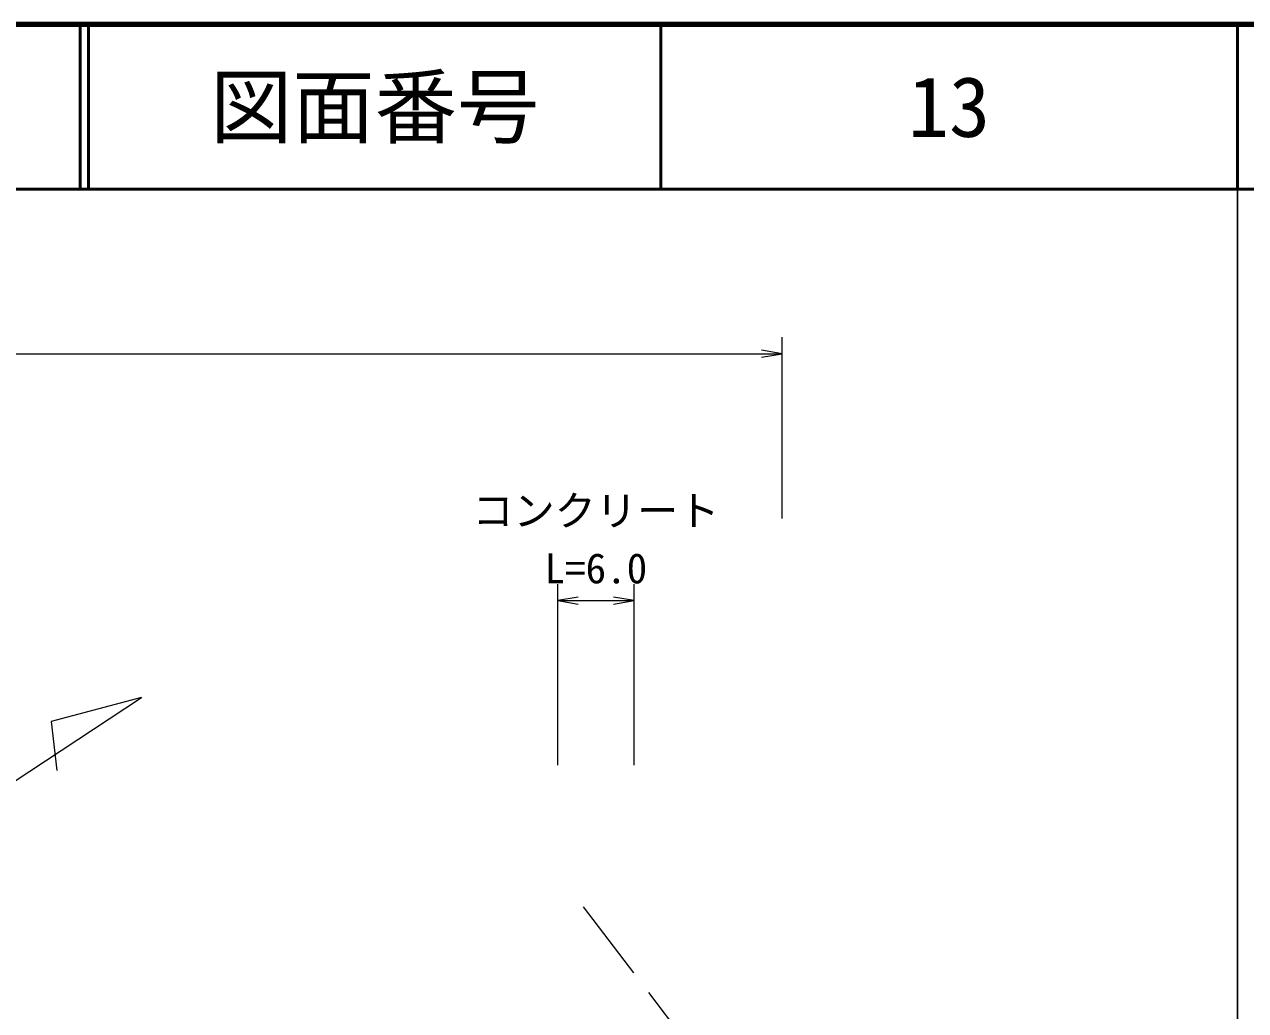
# Model space of a CAD drawing. Units: millimetres at full size, sheet at 1:1000; details may follow other scales. Extents: x 40000 to 680000, y 20000 to 380000.
# Drawn here: x 505358 to 579500, y 320102 to 380000 of the extents above; entities that cross this region are included whole.
import ezdxf
from ezdxf.enums import TextEntityAlignment as Align

# ---------------------------------------------------------------- set-up
doc = ezdxf.new("R2010")
doc.units = ezdxf.units.MM
doc.header["$LTSCALE"] = 1000
doc.linetypes.add('CHAIN', pattern=[18.5, 12, -1.5, 3.5, -1.5])
for name, color, linetype, lineweight in [('M-BMK', 2, 'CHAIN', 13), ('M-BMK-SRVR', 3, 'Continuous', 13), ('M-STR-HTXT', 7, 'Continuous', 13), ('M-TTL', 2, 'Continuous', 140), ('M-TTL-BAND', 7, 'Continuous', 25), ('M-TTL-LINE', 7, 'Continuous', 50)]:
    doc.layers.add(name, color=color, linetype=linetype, lineweight=lineweight)
doc.layers.add('M-TTL-TXT', color=7, linetype='Continuous')
doc.styles.add('ＭＳ ゴシック', font='')
doc.styles.get('ＭＳ ゴシック').set_extended_font_data('MS Gothic')

# ---------------------------------------------------------------- blocks, each defined once
blk = doc.blocks.new('open_arrow')
at = {"color": 0, "linetype": 'Continuous', "lineweight": -2}
blk.add_lwpolyline([(7.5, 1.25), (0, 0), (7.5, -1.25)], dxfattribs=at)

msp = doc.modelspace()

# ---------------------------------------------------------------- linework, layer by layer
at = {"layer": 'M-BMK'}
msp.add_line((553568, 307682), (539304, 326412), dxfattribs=at)
at = {"layer": 'M-BMK-SRVR'}
for p, q in [((484892, 320923), (512460, 339121)), ((512460, 339121), (506981, 337669)), ((506981, 337669), (507335, 334689))]:
    msp.add_line(p, q, dxfattribs=at)
at = {"layer": 'M-STR-HTXT'}
for p, q in [((551362, 350000), (551362, 361000)), ((382822, 360000), (551362, 360000)), ((537735, 335000), (537735, 346000)), ((542371, 335000), (542371, 346000)), ((537735, 345000), (542371, 345000))]:
    msp.add_line(p, q, dxfattribs=at)
at = {"layer": 'M-TTL'}
msp.add_line((680000, 380000), (40000, 380000), dxfattribs=at)
at = {"layer": 'M-TTL-BAND'}
msp.add_line((579000, 20000), (579000, 370000), dxfattribs=at)
at = {"layer": 'M-TTL-LINE'}
for p, q in [((508747, 380000), (508747, 370000)), ((509247, 380000), (509247, 370000)), ((543997, 380000), (543997, 370000)), ((579000, 380000), (579000, 370000)), ((40000, 370000), (680000, 370000))]:
    msp.add_line(p, q, dxfattribs=at)

# ---------------------------------------------------------------- block references
at = {"layer": 'M-STR-HTXT', "xscale": 167, "yscale": 167, "rotation": 180}
for p in [(551362, 360000), (542371, 345000)]:
    msp.add_blockref('open_arrow', p, dxfattribs=at)
at = {"layer": 'M-STR-HTXT', "xscale": 167, "yscale": 167}
msp.add_blockref('open_arrow', (537735, 345000), dxfattribs=at)

# ---------------------------------------------------------------- texts
at = {"layer": 'M-STR-HTXT', "style": 'ＭＳ ゴシック'}
for s, p in [('コンクリート', (540053, 349000)), ('L=6.0', (540053, 345500))]:
    msp.add_text(s, height=1833, dxfattribs=at).set_placement(p, align=Align.BOTTOM_CENTER)
at = {"layer": 'M-TTL-TXT', "style": 'ＭＳ ゴシック'}
for s, p in [('図面番号', (526622, 375000)), ('13', (561497, 375000))]:
    msp.add_text(s, height=3666, dxfattribs=at).set_placement(p, align=Align.MIDDLE_CENTER)

doc.saveas('drawing.dxf')
